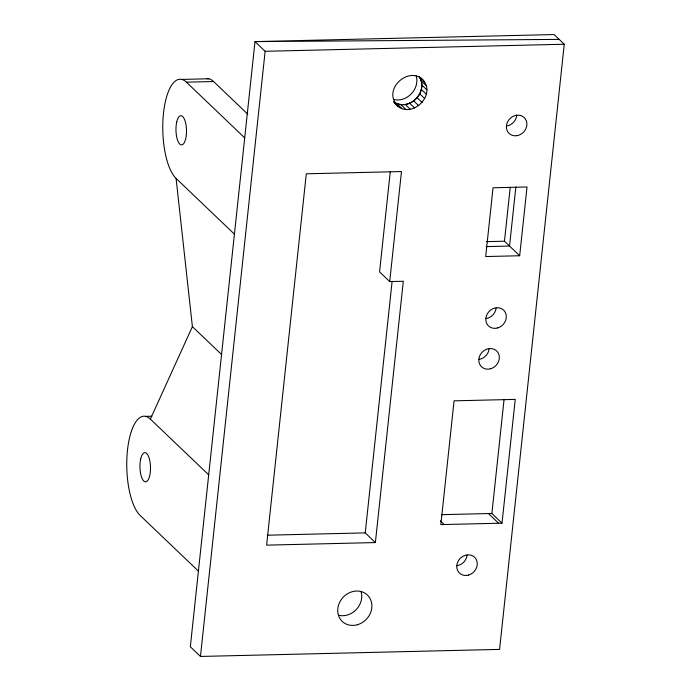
<?xml version="1.0" encoding="UTF-8"?>
<svg xmlns="http://www.w3.org/2000/svg" width="691" height="691" viewBox="0 0 691 691"><rect width="100%" height="100%" fill="white"/><g stroke="black" fill="none" stroke-linecap="round" stroke-linejoin="round"><path stroke-width="1.04" d="M200.468 656.45L265.137 51.298L254.996 41.607L190.327 646.759L200.468 656.45L499.584 649.393L564.253 44.241L554.113 34.55L254.996 41.607L559.183 39.396M390.294 171.472L379.566 271.891L389.707 281.574L403.302 281.254L375.377 542.573L266.614 545.139L306.294 173.795L401.471 171.549L389.707 281.574M375.377 542.573L365.237 532.882L392.134 281.202M394.76 102.709C409.608 111.139 428.731 91.462 419.325 76.934C441.73 92.067 409.227 124.086 393.87 102.078M519.675 255.748L485.687 256.551L493.037 187.779L527.026 186.985L519.675 255.748L504.465 241.211L510.226 187.252M515.866 186.812L509.535 246.056L486.162 246.609M502.02 523.165L440.841 524.607L454.065 400.832L515.244 399.389L502.02 523.165L491.88 513.473L504.076 399.303M198.412 571.112L140.083 515.391A51.048 18.45 88.6 0 1 127.472 450.299A51.048 18.45 88.6 0 1 150.37 419.117L192.392 326.636L176.093 178.433A51.048 18.45 88.6 0 1 163.482 113.341A51.048 18.45 88.6 0 1 186.38 82.16L213.571 81.521L247.793 114.205M416.077 98.891C421.743 93.389 424.067 83.689 419.325 76.934M415.567 99.495L411.758 102.311L407.474 104.125L403.751 104.695M265.137 51.298L564.253 44.241M181.612 79.413L208.803 78.765M486.404 241.643L504.465 241.211M145.602 416.371L151.873 416.224M441.558 514.665L491.88 513.473M267.236 535.197L365.237 532.882M394.034 101.922L396.72 103.52L400.84 104.574L405.911 109.42M421.113 80.735L426.183 85.58M421.795 85.002L426.865 89.847M421.32 89.45L426.39 94.296M419.722 93.777L424.792 98.623M417.105 97.681L422.175 102.527M413.659 100.903L418.729 105.749M409.616 103.218L414.686 108.064M405.246 104.471L410.316 109.316M396.72 103.52L401.791 108.366M393.991 101.776L398.215 106.233M186.38 82.16L244.709 137.88M176.093 178.433L234.422 234.154M488.477 513.56L498.617 523.251M440.331 520.807L444.235 524.529M192.392 326.636L221.561 354.5M150.37 419.117L208.699 474.838M424.395 81.771C412.052 64.548 384.136 86.271 395.442 103.158M361.065 591.582A18.234 15.988 -46.3 0 1 356.228 609.566A18.234 15.988 -46.3 0 1 338.486 615.24M416.181 75.829A18.234 15.988 -46.3 0 1 411.344 93.812A18.234 15.988 -46.3 0 1 393.602 99.487M206.868 78.636A51.048 18.45 88.6 0 1 213.571 81.521M496.121 308.108A10.935 9.588 -46.3 0 1 485.713 318.603M516.738 115.086A10.935 9.588 -46.3 0 1 506.753 125.995M489.116 348.92A10.935 9.588 -46.3 0 1 478.708 359.415M467.073 555.218A10.935 9.588 -46.3 0 1 456.665 565.713M357.428 624.724A18.234 15.988 -46.3 0 0 368.122 595.78A18.234 15.988 -46.3 0 0 338.858 604.159A18.234 15.988 -46.3 0 0 357.428 624.724M176.715 122.057A14.589 5.269 88.6 0 0 181.128 144.834A14.589 5.269 88.6 0 0 185.862 124A14.589 5.269 88.6 0 0 176.715 122.057M140.705 459.014A14.589 5.269 88.6 0 0 145.119 481.8A14.589 5.269 88.6 0 0 149.852 460.957A14.589 5.269 88.6 0 0 140.705 459.014M497.641 327.94A10.935 9.588 -46.3 0 0 504.059 310.579A10.935 9.588 -46.3 0 0 486.499 315.606A10.935 9.588 -46.3 0 0 497.641 327.94M516.903 135.686A10.935 9.588 -46.3 0 0 525.393 119.007A10.935 9.588 -46.3 0 0 507.635 121.78A10.935 9.588 -46.3 0 0 516.903 135.686M490.645 368.752A10.935 9.588 -46.3 0 0 497.054 351.382A10.935 9.588 -46.3 0 0 479.502 356.409A10.935 9.588 -46.3 0 0 490.645 368.752M468.593 575.05A10.935 9.588 -46.3 0 0 475.011 557.689A10.935 9.588 -46.3 0 0 457.451 562.716A10.935 9.588 -46.3 0 0 468.593 575.05"/></g></svg>
